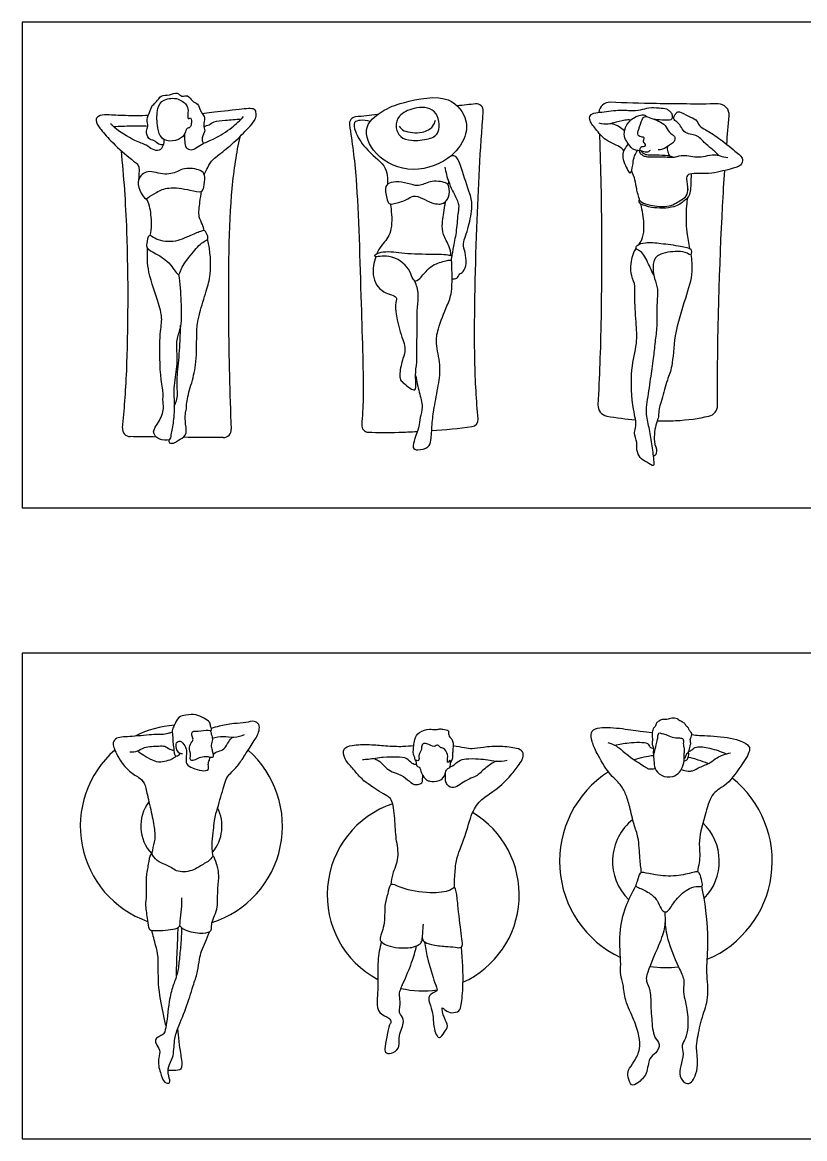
# Model space of a CAD drawing. Header units: millimetres. Extents: x 144.8 to 160.3, y 0.8 to 12.7.
# Drawn here: x 144.8 to 148.73, y 0.8 to 6.41 of the extents above; entities that cross this region are included whole.
import ezdxf

# ---------------------------------------------------------------- set-up
doc = ezdxf.new("R2010")
doc.units = ezdxf.units.MM
doc.layers.add('AG-PEOPLE', color=7, linetype='Continuous', true_color=0x66ccff)
doc.layers.add('X-VPRT', color=6, linetype='Continuous', true_color=0xff00ff)

msp = doc.modelspace()

# ---------------------------------------------------------------- linework, layer by layer
at = {"layer": 'AG-PEOPLE'}
for centre, radius, start, end in [((147.756, 5.9509), 0.0553, 87.5962, 176.0043), ((147.0853, 5.9636), 0.0343, 355.7978, 96.1972), ((148.3004, 5.9423), 0.0553, 354.8744, 90.5143), ((146.4816, 5.8981), 0.0343, 96.2001, 188.6064), ((147.7512, 4.4838), 0.0553, 177.0699, 259.2739), ((148.242, 4.4831), 0.0553, 282.2142, 0.3543), ((146.5434, 4.3827), 0.0343, 175.4118, 268.0892), ((147.0596, 4.4107), 0.0343, 277.5513, 4.5779), ((145.3465, 4.3657), 0.0397, 174.3109, 269.0349), ((145.8139, 4.361), 0.0397, 269.791, 2.6821), ((145.603, 2.3694), 0.508, 93.9428, 117.2407), ((145.603, 2.3694), 0.508, 131.1757, 250.4772), ((145.603, 2.3694), 0.508, 287.6781, 48.6783), ((148.0375, 2.1926), 0.5343, 96.6652, 107.3529), ((148.0375, 2.1926), 0.5343, 66.6779, 77.8737), ((148.0375, 2.1926), 0.5343, 122.7092, 244.7266), ((148.0375, 2.1926), 0.5343, 292.8529, 51.538), ((145.603, 2.3694), 0.2042, 143.102, 223.1851), ((146.8181, 2.024), 0.4826, 108.5002, 241.8613), ((145.603, 2.3694), 0.2042, 320.1854, 26.7849), ((146.8181, 2.024), 0.4826, 294.4666, 59.0544), ((148.0375, 2.1926), 0.2682, 128.4685, 225.9265), ((148.0375, 2.1926), 0.2682, 315.7879, 46.1155), ((148.0375, 2.1926), 0.5343, 261.3491, 276.8466), ((146.8181, 2.024), 0.4826, 256.62, 278.3146)]:
    msp.add_arc(centre, radius, start, end, dxfattribs=at)
for points, knots in [([(145.5123, 5.7924), (145.505, 5.7918), (145.4887, 5.7911), (145.4674, 5.8161), (145.4348, 5.8186), (145.4239, 5.8615), (145.4392, 5.8853), (145.426, 5.9201), (145.4455, 5.9589), (145.4566, 5.9927), (145.4807, 6.0068), (145.4982, 6.0446), (145.5435, 6.0386), (145.583, 6.0596), (145.604, 6.0299), (145.638, 6.0464), (145.6559, 6.0088), (145.6873, 6.0011), (145.6988, 5.9635), (145.7077, 5.9485), (145.7248, 5.9286), (145.7093, 5.8901), (145.7274, 5.8623), (145.7011, 5.8283), (145.7092, 5.8077), (145.7131, 5.7987)], [0, 0, 0, 0, 0.268341, 0.58387, 0.893119, 1.241197, 1.537267, 1.866878, 2.24164, 2.577353, 2.872797, 3.21532, 3.586903, 3.946806, 4.247805, 4.552606, 4.886638, 5.203817, 5.545379, 5.790074, 6.063034, 6.413497, 6.722705, 7.070254, 7.382231, 7.382231, 7.382231, 7.382231]), ([(145.6317, 5.8743), (145.6358, 5.8777), (145.6497, 5.8747), (145.6543, 5.9058), (145.6523, 5.9342), (145.6321, 5.9155), (145.6375, 5.9599), (145.6353, 5.9899), (145.5889, 6.0315), (145.5117, 6.024), (145.4777, 5.9766), (145.4808, 5.8905), (145.4915, 5.8381), (145.5262, 5.8061), (145.5929, 5.814), (145.6234, 5.8454), (145.6269, 5.8702), (145.6317, 5.8743)], [0, 0, 0, 0, 0.256141, 0.552987, 0.828337, 1.044033, 1.330091, 1.647065, 2.075475, 2.555079, 2.969276, 3.495216, 3.914359, 4.277348, 4.690979, 5.083521, 5.385851, 5.385851, 5.385851, 5.385851]), ([(146.7029, 5.9991), (146.6795, 5.9924), (146.6524, 5.984), (146.5076, 5.9042), (146.5555, 5.7464), (146.7375, 5.6388), (146.9497, 5.7052), (147.038, 5.8292), (147.0392, 5.9347), (146.9359, 6.0631), (146.7512, 6.0128), (146.7029, 5.9991)], [0, 0, 0, 0, 0.417076, 1.080899, 1.739083, 2.541255, 3.365788, 4.0457, 4.604852, 5.27944, 6.141426, 6.141426, 6.141426, 6.141426]), ([(148.2999, 5.9975), (148.1947, 5.9966), (147.9967, 5.9978), (147.8339, 6.0029), (147.7583, 6.0061)], [13.693226, 13.693226, 13.693226, 13.693226, 14.616503, 15.39087, 15.39087, 15.39087, 15.39087]), ([(145.7177, 5.6437), (145.7223, 5.6523), (145.7326, 5.6693), (145.752, 5.7145), (145.8048, 5.7509), (145.8765, 5.8117), (145.9471, 5.8832), (145.9769, 5.9201), (145.9803, 5.9493), (145.9726, 5.9797), (145.8898, 5.9685), (145.7558, 5.9553), (145.7242, 5.9506), (145.7085, 5.9484)], [0, 0, 0, 0, 0.310069, 0.699793, 1.15298, 1.718248, 2.297278, 2.682584, 2.982003, 3.249373, 3.746747, 4.422947, 4.817891, 4.817891, 4.817891, 4.817891]), ([(146.7591, 5.815), (146.7375, 5.8168), (146.6975, 5.8282), (146.6754, 5.8836), (146.6933, 5.9427), (146.7706, 5.9826), (146.8897, 5.9832), (146.9098, 5.8484), (146.8452, 5.8188), (146.7867, 5.8126), (146.7591, 5.815)], [0, 0, 0, 0, 0.414544, 0.870659, 1.295959, 1.819503, 2.394709, 2.975295, 3.420238, 3.948114, 3.948114, 3.948114, 3.948114]), ([(147.0938, 4.4135), (147.0861, 4.5103), (147.0703, 4.7328), (147.0839, 5.3772), (147.1053, 5.7671), (147.1195, 5.9611)], [12.546603, 12.546603, 12.546603, 12.546603, 13.487298, 14.960421, 16.302528, 16.302528, 16.302528, 16.302528]), ([(147.8259, 5.7623), (147.8227, 5.7684), (147.8097, 5.7838), (147.7298, 5.8117), (147.6888, 5.8691), (147.6478, 5.9156), (147.66, 5.95), (147.6979, 5.9536), (147.7875, 5.9687), (147.8552, 5.9641), (147.9106, 5.9652), (147.9514, 5.9815), (148.0019, 5.977), (148.04, 5.9761), (148.0539, 5.9628), (148.0668, 5.9535), (148.0717, 5.9288), (148.0628, 5.9149), (148.0281, 5.9152), (147.9955, 5.9169), (147.9785, 5.9206)], [3.369975, 3.369975, 3.369975, 3.369975, 3.59228, 4.11681, 4.613786, 5.047057, 5.341067, 5.675868, 6.224385, 6.70748, 7.124443, 7.500031, 7.909464, 8.256794, 8.495891, 8.721094, 8.996133, 9.204317, 9.526806, 9.940543, 9.940543, 9.940543, 9.940543]), ([(148.3033, 5.7386), (148.2955, 5.7465), (148.2804, 5.7621), (148.2362, 5.7966), (148.2139, 5.8221), (148.1887, 5.8425), (148.1601, 5.8432), (148.1258, 5.8557), (148.1133, 5.8877), (148.0929, 5.9067), (148.073, 5.9214), (148.0802, 5.9395), (148.0894, 5.9537), (148.107, 5.9639), (148.1501, 5.9325), (148.191, 5.9234), (148.2041, 5.8852), (148.24, 5.8657), (148.3051, 5.8275), (148.3804, 5.762), (148.4311, 5.7254), (148.4146, 5.6822), (148.355, 5.6706), (148.2592, 5.64), (148.1454, 5.6546), (148.1391, 5.6178), (148.1469, 5.5851), (148.1476, 5.5652)], [0, 0, 0, 0, 0.330678, 0.755788, 1.096219, 1.408992, 1.713572, 2.047104, 2.374196, 2.680827, 2.946669, 3.178053, 3.414712, 3.643419, 4.049018, 4.41777, 4.754592, 5.10933, 5.609073, 6.196311, 6.621598, 6.947352, 7.374035, 7.974042, 8.551806, 8.835539, 9.260117, 9.260117, 9.260117, 9.260117]), ([(145.4362, 5.9389), (145.3984, 5.938), (145.3253, 5.9372), (145.2342, 5.9435), (145.1848, 5.9409), (145.1682, 5.913), (145.1956, 5.8717), (145.2478, 5.8108), (145.3345, 5.7302), (145.3813, 5.6987), (145.3922, 5.6774), (145.389, 5.6374), (145.3886, 5.6224), (145.388, 5.6146)], [0, 0, 0, 0, 0.609481, 1.161161, 1.544392, 1.822779, 2.198461, 2.725575, 3.35791, 3.776825, 4.042488, 4.397435, 4.675124, 4.675124, 4.675124, 4.675124]), ([(145.5149, 5.8195), (145.5162, 5.8089), (145.5134, 5.7875), (145.4936, 5.7591), (145.4556, 5.7673), (145.4255, 5.794), (145.3689, 5.8094), (145.2652, 5.8754), (145.2546, 5.8912), (145.2485, 5.8984)], [0, 0, 0, 0, 0.323798, 0.635962, 0.966216, 1.319255, 1.770944, 2.396708, 2.701208, 2.701208, 2.701208, 2.701208]), ([(145.6185, 5.8449), (145.6176, 5.8326), (145.6201, 5.8089), (145.6228, 5.7756), (145.6527, 5.7626), (145.6797, 5.779), (145.714, 5.8012), (145.7727, 5.822), (145.8588, 5.8769), (145.897, 5.9138), (145.9152, 5.9337)], [0, 0, 0, 0, 0.348249, 0.666426, 0.958678, 1.269193, 1.631366, 2.084193, 2.661177, 3.17657, 3.17657, 3.17657, 3.17657]), ([(145.7159, 5.885), (145.7247, 5.8871), (145.7432, 5.8918), (145.7677, 5.9112), (145.8269, 5.9151), (145.8773, 5.9206), (145.9039, 5.9216)], [0, 0, 0, 0, 0.299041, 0.60919, 1.04265, 1.553798, 1.553798, 1.553798, 1.553798]), ([(146.4477, 5.8929), (146.461, 5.8046), (146.4907, 5.5963), (146.5045, 5.0033), (146.5215, 4.554), (146.5126, 4.4283), (146.5091, 4.3855)], [18.625946, 18.625946, 18.625946, 18.625946, 19.521098, 20.952491, 22.196225, 22.789276, 22.789276, 22.789276, 22.789276]), ([(146.5519, 5.9096), (146.5362, 5.9156), (146.5038, 5.9168), (146.4645, 5.9084), (146.477, 5.8529), (146.5222, 5.7717), (146.6267, 5.6927), (146.6386, 5.6421), (146.6384, 5.6105), (146.6392, 5.5944)], [0, 0, 0, 0, 0.405733, 0.723759, 1.102361, 1.670511, 2.318056, 2.729226, 3.054763, 3.054763, 3.054763, 3.054763]), ([(146.6969, 5.8857), (146.7041, 5.877), (146.7187, 5.856), (146.8146, 5.8466), (146.8687, 5.8799), (146.8769, 5.9046), (146.8793, 5.9159)], [0, 0, 0, 0, 0.333599, 0.878045, 1.323275, 1.65981, 1.65981, 1.65981, 1.65981]), ([(147.8611, 5.9166), (147.851, 5.917), (147.8317, 5.9178), (147.7742, 5.9025), (147.7496, 5.894), (147.7171, 5.8961), (147.7024, 5.9005)], [0, 0, 0, 0, 0.31505, 0.747269, 1.050694, 1.438915, 1.438915, 1.438915, 1.438915]), ([(147.7666, 5.8997), (147.7789, 5.8958), (147.8029, 5.8851), (147.8215, 5.8716), (147.8302, 5.8642)], [0, 0, 0, 0, 0.3576567, 0.6931074, 0.6931074, 0.6931074, 0.6931074]), ([(147.9137, 5.7618), (147.9066, 5.7615), (147.8919, 5.7634), (147.8678, 5.7691), (147.8429, 5.8054), (147.8253, 5.8338), (147.8308, 5.883), (147.8685, 5.9312), (147.9272, 5.9476), (147.9367, 5.937), (147.9409, 5.9335)], [0, 0, 0, 0, 0.265601, 0.542874, 0.915378, 1.24562, 1.62989, 2.080166, 2.501627, 2.734497, 2.734497, 2.734497, 2.734497]), ([(147.958, 5.7641), (147.9547, 5.7603), (147.9462, 5.7514), (147.9215, 5.7591), (147.9047, 5.7644), (147.9095, 5.7834), (147.9244, 5.7832), (147.9372, 5.7875), (147.9324, 5.7994), (147.9208, 5.8047), (147.9322, 5.8308), (147.9173, 5.8299), (147.8914, 5.839), (147.9012, 5.8719), (147.9168, 5.9165), (147.9281, 5.9394), (147.9648, 5.926), (148.0006, 5.9122), (148.0365, 5.892), (148.0519, 5.8556), (148.0702, 5.8433), (148.0858, 5.8317), (148.08, 5.8064), (148.0605, 5.7934), (148.0218, 5.7664), (148.006, 5.7675), (147.9985, 5.7677)], [0, 0, 0, 0, 0.224268, 0.509638, 0.733148, 0.944131, 1.159951, 1.348279, 1.524029, 1.71303, 1.975882, 2.157118, 2.428542, 2.738378, 3.144811, 3.400756, 3.729925, 4.09718, 4.459771, 4.811105, 5.077478, 5.313621, 5.576903, 5.859867, 6.246601, 6.518841, 6.518841, 6.518841, 6.518841]), ([(145.4346, 5.8849), (145.4065, 5.8857), (145.3505, 5.8862), (145.292, 5.8841), (145.2628, 5.8823)], [0, 0, 0, 0, 0.525209, 1.061879, 1.061879, 1.061879, 1.061879]), ([(147.7045, 5.8477), (147.7152, 5.5258), (147.7162, 4.9254), (147.7033, 4.6281), (147.696, 4.4866)], [15.868945, 15.868945, 15.868945, 15.868945, 17.479211, 18.619286, 18.619286, 18.619286, 18.619286]), ([(145.896, 5.8323), (145.8794, 5.7514), (145.8398, 5.5168), (145.8374, 4.9166), (145.845, 4.5454), (145.8535, 4.3629)], [18.100901, 18.100901, 18.100901, 18.100901, 18.871736, 20.340628, 21.638463, 21.638463, 21.638463, 21.638463]), ([(147.849, 5.7968), (147.8347, 5.7805), (147.8061, 5.7404), (147.8441, 5.6672), (147.8609, 5.6401), (147.8729, 5.6937), (147.8745, 5.7263), (147.8872, 5.7521), (147.8946, 5.7633)], [0, 0, 0, 0, 0.461996, 0.971952, 1.209657, 1.575084, 1.928267, 2.2913, 2.2913, 2.2913, 2.2913]), ([(148.0449, 5.7828), (148.044, 5.7743), (148.0452, 5.7598), (148.0522, 5.7414), (148.057, 5.736)], [0, 0, 0, 0, 0.2892116, 0.5317292, 0.5317292, 0.5317292, 0.5317292]), ([(145.307, 4.3696), (145.3162, 4.4615), (145.3355, 4.6823), (145.3388, 5.3068), (145.3144, 5.6328), (145.3014, 5.7619)], [11.955333, 11.955333, 11.955333, 11.955333, 12.861531, 14.375455, 15.351829, 15.351829, 15.351829, 15.351829]), ([(146.9634, 5.1189), (146.9713, 5.1175), (146.9909, 5.1183), (146.9956, 5.1428), (147.0239, 5.1522), (147.0378, 5.1984), (147.0297, 5.25), (147.0157, 5.2953), (147.0319, 5.3346), (147.0477, 5.3854), (147.0683, 5.4844), (147.0544, 5.5446), (147.0104, 5.6691), (146.9906, 5.7365), (146.9671, 5.737), (146.9587, 5.7374)], [0, 0, 0, 0, 0.280752, 0.539709, 0.831718, 1.21184, 1.631972, 2.019002, 2.376484, 2.80164, 3.365176, 3.827796, 4.491906, 4.95028, 5.238713, 5.238713, 5.238713, 5.238713]), ([(147.9035, 5.7621), (147.9043, 5.7578), (147.9057, 5.7504), (147.9145, 5.7433), (147.9194, 5.7405)], [0, 0, 0, 0, 0.2085513, 0.3762648, 0.3762648, 0.3762648, 0.3762648]), ([(147.9277, 5.7472), (147.9234, 5.7493), (147.9168, 5.7541), (147.9172, 5.7583), (147.917, 5.7606)], [1.559072, 1.559072, 1.559072, 1.559072, 1.7112519, 1.8597321, 1.8597321, 1.8597321, 1.8597321]), ([(147.9194, 5.7405), (147.9235, 5.7379), (147.9323, 5.7332), (147.9507, 5.7306), (147.9598, 5.7316)], [0.3762648, 0.3762648, 0.3762648, 0.3762648, 0.5957375, 0.8945391, 0.8945391, 0.8945391, 0.8945391]), ([(147.9553, 5.7402), (147.9508, 5.74), (147.9417, 5.7407), (147.9321, 5.7446), (147.9277, 5.7472)], [1.1245248, 1.1245248, 1.1245248, 1.1245248, 1.3353541, 1.559072, 1.559072, 1.559072, 1.559072]), ([(148.0723, 5.7295), (148.0601, 5.7359), (148.0438, 5.7375), (147.995, 5.7406), (147.9658, 5.7394), (147.9553, 5.7402)], [0, 0, 0, 0, 0.296862, 0.80362, 1.124525, 1.124525, 1.124525, 1.124525]), ([(147.9598, 5.7316), (147.9679, 5.7314), (147.9943, 5.7321), (148.0351, 5.7307), (148.0545, 5.7309), (148.064, 5.7309)], [0.8945391, 0.8945391, 0.8945391, 0.8945391, 1.0861116, 1.4941215, 1.7998112, 1.7998112, 1.7998112, 1.7998112]), ([(148.064, 5.7309), (148.0704, 5.7284), (148.0899, 5.7314), (148.1248, 5.7447), (148.2035, 5.7251), (148.244, 5.7397), (148.2906, 5.7438), (148.3095, 5.7357), (148.3357, 5.7305), (148.3486, 5.7278)], [1.799811, 1.799811, 1.799811, 1.799811, 2.049059, 2.408391, 2.912495, 3.298731, 3.674718, 3.936992, 4.296024, 4.296024, 4.296024, 4.296024]), ([(145.4243, 5.5212), (145.4163, 5.524), (145.3883, 5.5657), (145.3798, 5.6203), (145.4341, 5.6731), (145.5198, 5.6326), (145.5909, 5.6609), (145.627, 5.6793), (145.711, 5.6662), (145.7238, 5.6304), (145.7168, 5.5811), (145.7062, 5.549), (145.6421, 5.5674), (145.539, 5.5836), (145.4813, 5.5557), (145.4359, 5.5279), (145.4281, 5.5198), (145.4243, 5.5212)], [0, 0, 0, 0, 0.41368, 0.839172, 1.278158, 1.812777, 2.295824, 2.669842, 3.168538, 3.497423, 3.902049, 4.190464, 4.62441, 5.215254, 5.678872, 6.088837, 6.28463, 6.28463, 6.28463, 6.28463]), ([(146.9267, 5.6806), (146.9311, 5.6551), (146.9444, 5.6048), (146.9717, 5.5475), (147.0013, 5.492), (146.9915, 5.4519), (146.9867, 5.361), (146.9701, 5.2839), (146.9635, 5.2422), (146.96, 5.2219)], [0, 0, 0, 0, 0.504013, 0.968667, 1.405118, 1.765705, 2.30922, 2.826297, 3.275726, 3.275726, 3.275726, 3.275726]), ([(146.8977, 5.4947), (146.8875, 5.4948), (146.8581, 5.4977), (146.8156, 5.5243), (146.7666, 5.541), (146.7319, 5.5121), (146.6749, 5.4972), (146.6438, 5.4913), (146.6335, 5.5252), (146.622, 5.5867), (146.6574, 5.6063), (146.7097, 5.6078), (146.7676, 5.5891), (146.8052, 5.5841), (146.8595, 5.6167), (146.9395, 5.6029), (146.9486, 5.5818), (146.9538, 5.5273), (146.9196, 5.496), (146.9054, 5.4946), (146.8977, 5.4947)], [0, 0, 0, 0, 0.350108, 0.76368, 1.154442, 1.527688, 1.971803, 2.26078, 2.577202, 3.015819, 3.341452, 3.75629, 4.20246, 4.543283, 4.995948, 5.487588, 5.74404, 6.153757, 6.523437, 6.78599, 6.78599, 6.78599, 6.78599]), ([(147.9066, 5.5114), (147.9005, 5.5334), (147.8878, 5.5752), (147.8857, 5.6123), (147.872, 5.6451), (147.8649, 5.6622)], [1.526394, 1.526394, 1.526394, 1.526394, 1.908195, 2.295015, 2.646779, 2.646779, 2.646779, 2.646779]), ([(148.1641, 5.6465), (148.1642, 5.6347), (148.1631, 5.6122), (148.1622, 5.5393), (148.1286, 5.5098), (148.0809, 5.4713), (147.9625, 5.4733), (147.9284, 5.4872), (147.9111, 5.4948)], [0, 0, 0, 0, 0.341453, 0.814709, 1.184823, 1.625177, 2.233855, 2.664613, 2.664613, 2.664613, 2.664613]), ([(148.2972, 4.4834), (148.2951, 4.8209), (148.3106, 5.2989), (148.3295, 5.6069), (148.3334, 5.6632)], [10.437559, 10.437559, 10.437559, 10.437559, 12.208945, 12.633566, 12.633566, 12.633566, 12.633566]), ([(145.7174, 5.3614), (145.715, 5.3718), (145.7107, 5.394), (145.6854, 5.4302), (145.6968, 5.5065), (145.701, 5.541), (145.7046, 5.5589)], [0, 0, 0, 0, 0.324868, 0.695723, 1.187712, 1.61123, 1.61123, 1.61123, 1.61123]), ([(147.9111, 5.4948), (147.9036, 5.5034), (147.8987, 5.5195), (147.9199, 5.4992), (147.9601, 5.4873), (148.0554, 5.4741), (148.1136, 5.5164), (148.1435, 5.5324), (148.1484, 5.5602), (148.1472, 5.5725)], [2.664613, 2.664613, 2.664613, 2.664613, 2.886962, 3.133405, 3.542336, 4.131174, 4.636681, 4.978527, 5.347089, 5.347089, 5.347089, 5.347089]), ([(145.4463, 5.3362), (145.4502, 5.355), (145.4565, 5.3911), (145.4463, 5.4859), (145.4342, 5.5093), (145.4284, 5.5212)], [0, 0, 0, 0, 0.435216, 0.982578, 1.343675, 1.343675, 1.343675, 1.343675]), ([(146.9586, 5.2366), (146.9568, 5.2526), (146.9497, 5.2871), (146.9151, 5.3401), (146.9114, 5.4007), (146.9232, 5.4608), (146.9298, 5.5008), (146.9309, 5.5078)], [8.840374, 8.840374, 8.840374, 8.840374, 9.150271, 9.62089, 10.05758, 10.598031, 10.711756, 10.711756, 10.711756, 10.711756]), ([(148.1453, 5.5261), (148.1439, 5.5138), (148.1375, 5.4647), (148.1386, 5.3562), (148.1515, 5.2979), (148.1568, 5.2718)], [9.530433, 9.530433, 9.530433, 9.530433, 9.770353, 10.431174, 10.918097, 10.918097, 10.918097, 10.918097]), ([(146.6528, 5.4949), (146.6554, 5.4776), (146.6635, 5.418), (146.6555, 5.3297), (146.6093, 5.2933), (146.5899, 5.2551), (146.5859, 5.2458)], [3.596976, 3.596976, 3.596976, 3.596976, 3.846237, 4.44138, 4.951195, 5.100035, 5.100035, 5.100035, 5.100035]), ([(147.9029, 5.293), (147.9101, 5.3032), (147.9237, 5.3263), (147.9306, 5.3887), (147.9217, 5.4528), (147.9122, 5.4905), (147.9111, 5.4948)], [0, 0, 0, 0, 0.350583, 0.794396, 1.358319, 1.43122, 1.43122, 1.43122, 1.43122]), ([(145.5888, 5.1406), (145.5804, 5.1405), (145.5482, 5.2019), (145.4801, 5.243), (145.4262, 5.2712), (145.4284, 5.2945), (145.4375, 5.3501), (145.4713, 5.3135), (145.5647, 5.2967), (145.645, 5.336), (145.7018, 5.3577), (145.723, 5.3652), (145.7336, 5.3361), (145.7402, 5.316), (145.7113, 5.3071), (145.6621, 5.2564), (145.6054, 5.1801), (145.5991, 5.1566), (145.593, 5.1406), (145.5888, 5.1406)], [0, 0, 0, 0, 0.458811, 1.005433, 1.421719, 1.691784, 2.058966, 2.377281, 2.929188, 3.481116, 3.923717, 4.155425, 4.454384, 4.69474, 4.967637, 5.461491, 6.019658, 6.311325, 6.539877, 6.539877, 6.539877, 6.539877]), ([(145.5888, 5.1406), (145.5955, 5.0954), (145.6018, 5.0085), (145.6051, 4.8804), (145.5771, 4.8223), (145.5784, 4.7545), (145.5845, 4.6898), (145.5618, 4.582), (145.5681, 4.4943), (145.5656, 4.4056), (145.55, 4.3389), (145.5481, 4.3027), (145.4864, 4.3099), (145.4515, 4.3505), (145.4918, 4.3986), (145.5187, 4.4659), (145.5077, 4.5107), (145.5149, 4.5428), (145.4963, 4.6165), (145.4899, 4.8278), (145.5095, 4.9134), (145.4911, 4.9972), (145.431, 5.1538), (145.4314, 5.2326), (145.4327, 5.2726)], [0, 0, 0, 0, 0.670098, 1.308393, 1.761329, 2.217044, 2.68316, 3.278038, 3.822785, 4.364251, 4.839809, 5.134942, 5.544569, 5.920732, 6.346372, 6.836538, 7.21285, 7.520062, 8.014206, 8.851423, 9.388765, 9.905616, 10.641943, 11.269717, 11.269717, 11.269717, 11.269717]), ([(145.5395, 4.3098), (145.5395, 4.3046), (145.5394, 4.2893), (145.5736, 4.2942), (145.5857, 4.3098), (145.6352, 4.3283), (145.6228, 4.3896), (145.6207, 4.4386), (145.6308, 4.4663), (145.6271, 4.4993), (145.6526, 4.5897), (145.6798, 4.6847), (145.6792, 4.816), (145.6818, 4.8936), (145.6949, 4.9492), (145.7288, 5.0616), (145.7539, 5.1411), (145.7498, 5.2612), (145.7351, 5.3175)], [0, 0, 0, 0, 0.226076, 0.520382, 0.786067, 1.161932, 1.590085, 1.99687, 2.294102, 2.613367, 3.157139, 3.74515, 4.400294, 4.897486, 5.330432, 5.937749, 6.477287, 7.233823, 7.233823, 7.233823, 7.233823]), ([(147.9765, 5.1386), (147.9695, 5.1508), (147.9586, 5.1737), (147.9264, 5.2476), (147.9011, 5.2619), (147.885, 5.2703), (147.8917, 5.292), (147.9385, 5.3045), (148.0138, 5.2973), (148.1045, 5.2851), (148.1658, 5.2726), (148.1656, 5.2576), (148.1657, 5.2336), (148.1408, 5.2519), (148.0966, 5.2592), (147.9949, 5.2489), (147.9673, 5.1926), (147.9783, 5.119), (148.0009, 5.0677), (147.9891, 4.9857), (147.9943, 4.881), (147.9827, 4.8043), (147.9745, 4.719), (147.9656, 4.6664), (147.9516, 4.5547), (147.9316, 4.4491), (147.9524, 4.3723), (147.9664, 4.2912), (147.9754, 4.2163), (147.9802, 4.1697), (147.9394, 4.2006), (147.9058, 4.2159), (147.8879, 4.2601), (147.8966, 4.2953), (147.8726, 4.3469), (147.8944, 4.3816), (147.8688, 4.469), (147.8564, 4.6627), (147.8965, 4.7911), (147.8875, 4.9012), (147.8786, 5.027), (147.8852, 5.0961), (147.854, 5.146), (147.8676, 5.2379), (147.8813, 5.2605), (147.8883, 5.2718)], [0, 0, 0, 0, 0.366731, 0.87249, 1.179203, 1.396822, 1.624143, 2.002095, 2.507966, 3.077631, 3.498416, 3.698324, 3.929181, 4.184105, 4.582824, 5.143368, 5.565847, 6.049305, 6.474511, 6.988547, 7.576461, 8.090329, 8.608014, 9.030556, 9.634801, 10.233012, 10.736121, 11.258461, 11.774082, 12.079226, 12.420258, 12.785959, 13.157068, 13.5036, 13.914069, 14.250868, 14.779072, 15.58336, 16.247917, 16.84795, 17.491595, 17.956508, 18.385263, 18.920732, 19.28276, 19.28276, 19.28276, 19.28276]), ([(146.5799, 5.2301), (146.5697, 5.201), (146.5565, 5.1245), (146.6067, 5.0464), (146.6955, 5.0312), (146.6696, 4.9971), (146.6989, 4.8498), (146.7345, 4.7682), (146.7148, 4.7195), (146.698, 4.6477), (146.7007, 4.6102), (146.7224, 4.5942), (146.7491, 4.5693), (146.7814, 4.5531), (146.7812, 4.5997), (146.7781, 4.6495), (146.7893, 4.7162), (146.7838, 4.7675), (146.7894, 4.8297), (146.7854, 4.9755), (146.7979, 5.0391), (146.7851, 5.0864), (146.7766, 5.1073)], [5.18106, 5.18106, 5.18106, 5.18106, 5.619255, 6.192598, 6.668665, 6.955154, 7.654695, 8.199356, 8.599666, 9.092968, 9.428682, 9.711682, 10.071376, 10.354375, 10.685469, 11.110562, 11.578059, 11.980125, 12.438453, 13.127425, 13.598367, 14.069111, 14.069111, 14.069111, 14.069111]), ([(146.7766, 5.1073), (146.7716, 5.1129), (146.7593, 5.125), (146.7507, 5.1748), (146.6569, 5.2494), (146.5696, 5.2227), (146.5786, 5.2427), (146.5983, 5.2524), (146.6493, 5.2591), (146.7572, 5.2414), (146.8908, 5.2445), (146.9407, 5.2399), (146.9557, 5.2372), (146.9624, 5.2358)], [0, 0, 0, 0, 0.271651, 0.663179, 1.281814, 1.760624, 1.932496, 2.193487, 2.58998, 3.201016, 3.872209, 4.266282, 4.524735, 4.524735, 4.524735, 4.524735]), ([(146.7799, 4.6333), (146.7861, 4.6052), (146.7953, 4.5496), (146.8201, 4.4776), (146.7996, 4.4197), (146.8012, 4.374), (146.7534, 4.2678), (146.7916, 4.256), (146.8482, 4.2698), (146.8592, 4.3095), (146.8615, 4.3893), (146.8724, 4.4728), (146.895, 4.5848), (146.909, 4.6846), (146.879, 4.7957), (146.8906, 4.8658), (146.9384, 4.9867), (146.9664, 5.0487), (146.9634, 5.1676), (146.9604, 5.2159), (146.96, 5.2219)], [0, 0, 0, 0, 0.532566, 1.026605, 1.452014, 1.863154, 2.441323, 2.729738, 3.148251, 3.494899, 4.000094, 4.536066, 5.144269, 5.726892, 6.323986, 6.815084, 7.451219, 7.943859, 8.643825, 8.750267, 8.750267, 8.750267, 8.750267]), ([(148.1626, 5.2406), (148.167, 5.2141), (148.1742, 5.1444), (148.1351, 5.0174), (148.0761, 4.8387), (148.0737, 4.6811), (148.0436, 4.6129), (148.0178, 4.5148), (147.9995, 4.4572), (148.0023, 4.424), (147.9869, 4.3944), (147.971, 4.3006), (147.9974, 4.2556), (147.9848, 4.231), (147.9742, 4.2258)], [11.106869, 11.106869, 11.106869, 11.106869, 11.575371, 12.260054, 13.066116, 13.779658, 14.278809, 14.858315, 15.308346, 15.621291, 15.953289, 16.509246, 16.92298, 17.227282, 17.227282, 17.227282, 17.227282]), ([(146.7766, 5.1073), (146.7921, 5.1113), (146.8086, 5.1286), (146.8484, 5.1748), (146.8806, 5.1963), (146.9439, 5.2137), (146.955, 5.2131), (146.9606, 5.2132)], [0, 0, 0, 0, 0.332689, 0.823503, 1.235555, 1.73102, 1.988064, 1.988064, 1.988064, 1.988064]), ([(145.5668, 4.4783), (145.5691, 4.4834), (145.5733, 4.4947), (145.5869, 4.5251), (145.5773, 4.6013), (145.5915, 4.7069), (145.5975, 4.8319), (145.5986, 4.8684), (145.5991, 4.8864)], [0, 0, 0, 0, 0.23591, 0.551864, 1.042295, 1.652732, 2.288434, 2.708654, 2.708654, 2.708654, 2.708654]), ([(147.9934, 4.4049), (148.0259, 4.4044), (148.1277, 4.4061), (148.201, 4.4177), (148.2537, 4.4291)], [9.231694, 9.231694, 9.231694, 9.231694, 9.5198564, 10.1789968, 10.1789968, 10.1789968, 10.1789968]), ([(146.5422, 4.3484), (146.5903, 4.3468), (146.6563, 4.3459), (146.755, 4.35), (146.7885, 4.3518)], [10.6608954, 10.6608954, 10.6608954, 10.6608954, 11.2946755, 11.5906216, 11.5906216, 11.5906216, 11.5906216]), ([(145.7499, 2.8452), (145.752, 2.8482), (145.7566, 2.8558), (145.7476, 2.8711), (145.7497, 2.895), (145.7129, 2.9111), (145.6778, 2.9346), (145.6263, 2.9266), (145.5869, 2.9215), (145.5678, 2.8735), (145.554, 2.85), (145.5617, 2.8166), (145.5594, 2.7834), (145.567, 2.7539), (145.5653, 2.7305), (145.5783, 2.7166), (145.5933, 2.728), (145.5976, 2.7343)], [0, 0, 0, 0, 0.190859, 0.422202, 0.682502, 1.026114, 1.400605, 1.805633, 2.154787, 2.547632, 2.846625, 3.169784, 3.503547, 3.819773, 4.093033, 4.304241, 4.57855, 4.57855, 4.57855, 4.57855]), ([(145.7628, 2.2183), (145.7587, 2.2421), (145.7544, 2.2898), (145.7671, 2.3491), (145.7662, 2.3994), (145.789, 2.4725), (145.8189, 2.5795), (145.8305, 2.6188), (145.8862, 2.6687), (145.9154, 2.7167), (145.9645, 2.7898), (145.9815, 2.8189), (145.9954, 2.8488), (145.9962, 2.8818), (145.9674, 2.9013), (145.9257, 2.8871), (145.8665, 2.8865), (145.7931, 2.8725), (145.7665, 2.8644), (145.7533, 2.86)], [0, 0, 0, 0, 0.487102, 0.928612, 1.324892, 1.833767, 2.434852, 2.804783, 3.278748, 3.728931, 4.25931, 4.596195, 4.918646, 5.232001, 5.536099, 5.903248, 6.352653, 6.845495, 7.21458, 7.21458, 7.21458, 7.21458]), ([(147.9144, 2.1364), (147.9118, 2.1605), (147.9057, 2.2068), (147.902, 2.3148), (147.8756, 2.3749), (147.8566, 2.4663), (147.8376, 2.5303), (147.8092, 2.5829), (147.7488, 2.632), (147.691, 2.734), (147.6657, 2.7905), (147.6564, 2.8417), (147.696, 2.8699), (147.807, 2.8622), (147.9073, 2.8465), (147.9487, 2.8423), (147.9686, 2.8401)], [0, 0, 0, 0, 0.497709, 1.094161, 1.57641, 2.135222, 2.615938, 3.053442, 3.569971, 4.202061, 4.672721, 5.060213, 5.421148, 6.036706, 6.635484, 7.088511, 7.088511, 7.088511, 7.088511]), ([(147.975, 2.7326), (147.9734, 2.7339), (147.9768, 2.7633), (147.9666, 2.7791), (147.9699, 2.7938), (147.9696, 2.8166), (147.9666, 2.8394), (147.9745, 2.8628), (147.9849, 2.869), (147.9879, 2.8886), (148.0027, 2.8966), (148.0183, 2.9069), (148.0434, 2.9035), (148.0664, 2.9136), (148.0952, 2.9103), (148.1107, 2.8947), (148.1327, 2.8886), (148.1375, 2.871), (148.1527, 2.8648), (148.1546, 2.8495), (148.1652, 2.84), (148.1704, 2.8287), (148.1565, 2.804), (148.1647, 2.7866), (148.1577, 2.7726), (148.155, 2.7424), (148.1439, 2.7378), (148.1395, 2.7222), (148.1288, 2.7036), (148.1266, 2.7218), (148.1293, 2.7388), (148.1295, 2.7602), (148.123, 2.7831), (148.1282, 2.8118), (148.1033, 2.8122), (148.0688, 2.8135), (148.0378, 2.831), (148.0155, 2.8344), (147.9985, 2.841), (147.9973, 2.8153), (147.9939, 2.797), (147.9884, 2.7852), (147.9844, 2.7507), (147.9763, 2.7315), (147.975, 2.7326)], [0, 0, 0, 0, 0.308675, 0.572357, 0.787367, 1.064762, 1.351772, 1.631349, 1.827948, 2.072925, 2.306859, 2.554716, 2.840759, 3.134287, 3.437469, 3.710495, 3.977928, 4.213487, 4.436119, 4.654571, 4.870003, 5.063954, 5.363058, 5.604802, 5.835922, 6.147634, 6.333138, 6.575599, 6.797561, 6.988528, 7.244031, 7.510563, 7.803911, 8.085932, 8.337831, 8.688199, 9.036231, 9.318253, 9.52505, 9.790819, 10.048069, 10.256472, 10.617689, 10.856888, 10.856888, 10.856888, 10.856888]), ([(145.5573, 2.8409), (145.5516, 2.8391), (145.5399, 2.8359), (145.5114, 2.8269), (145.4628, 2.8323), (145.358, 2.8174), (145.2781, 2.8183), (145.2539, 2.7883), (145.2754, 2.7296), (145.3291, 2.6475), (145.3881, 2.6164), (145.4204, 2.5877), (145.4316, 2.5231), (145.4552, 2.4296), (145.4701, 2.3461), (145.4713, 2.3059), (145.4576, 2.2503), (145.4541, 2.2334), (145.454, 2.2265)], [0, 0, 0, 0, 0.241648, 0.541872, 0.939112, 1.540294, 2.045338, 2.347694, 2.781377, 3.355344, 3.818323, 4.175796, 4.626868, 5.203742, 5.725855, 6.096575, 6.52051, 6.776582, 6.776582, 6.776582, 6.776582]), ([(145.6087, 2.7326), (145.6023, 2.7327), (145.5878, 2.7354), (145.5769, 2.7595), (145.5741, 2.7895), (145.5994, 2.8018), (145.6224, 2.7719), (145.6301, 2.7504), (145.6266, 2.7105), (145.6254, 2.6798), (145.6603, 2.6595), (145.703, 2.6459), (145.7441, 2.6492), (145.7354, 2.6793), (145.7434, 2.6997), (145.7489, 2.7177), (145.7233, 2.7184), (145.6919, 2.7154), (145.669, 2.697), (145.6419, 2.7006), (145.6546, 2.7274), (145.6366, 2.7656), (145.6559, 2.7922), (145.6648, 2.806), (145.6548, 2.8256), (145.6547, 2.8502), (145.7017, 2.8437), (145.7502, 2.8593), (145.7523, 2.8294), (145.7631, 2.8051), (145.749, 2.7765), (145.7581, 2.7527), (145.7605, 2.7346), (145.7667, 2.713), (145.7503, 2.7132), (145.7448, 2.7144)], [0, 0, 0, 0, 0.249812, 0.537158, 0.8378, 1.090446, 1.41768, 1.69924, 2.057824, 2.361692, 2.704627, 3.104551, 3.424819, 3.703599, 3.981384, 4.189792, 4.444055, 4.773246, 5.084354, 5.32858, 5.598089, 5.96203, 6.27499, 6.495119, 6.756897, 6.992353, 7.365909, 7.747147, 8.010204, 8.305718, 8.615268, 8.8957, 9.151231, 9.384982, 9.620949, 9.620949, 9.620949, 9.620949]), ([(145.7584, 2.8118), (145.7763, 2.8167), (145.8134, 2.8244), (145.8673, 2.8115), (145.9039, 2.8228), (145.9208, 2.83)], [0, 0, 0, 0, 0.427322, 0.848439, 1.274079, 1.274079, 1.274079, 1.274079]), ([(145.7619, 2.7308), (145.7706, 2.7359), (145.7879, 2.7471), (145.8194, 2.7521), (145.8397, 2.7955), (145.8529, 2.809), (145.8592, 2.8165)], [0, 0, 0, 0, 0.315134, 0.627259, 1.008613, 1.318736, 1.318736, 1.318736, 1.318736]), ([(146.7809, 2.6955), (146.7758, 2.7073), (146.7757, 2.7183), (146.7665, 2.7326), (146.7696, 2.7573), (146.7702, 2.7739), (146.7751, 2.8064), (146.7945, 2.8461), (146.8492, 2.8593), (146.8764, 2.8518), (146.8982, 2.8584), (146.9154, 2.8566), (146.9518, 2.8516), (146.9407, 2.8248), (146.9638, 2.8081), (146.9685, 2.7857), (146.9694, 2.7738), (146.9656, 2.742), (146.9661, 2.7222), (146.9637, 2.7006), (146.9552, 2.6866)], [0, 0, 0, 0, 0.230946, 0.481997, 0.778761, 1.031561, 1.375771, 1.774229, 2.216605, 2.541072, 2.8178, 3.085944, 3.416375, 3.689155, 4.000419, 4.28348, 4.499538, 4.836694, 5.12828, 5.443603, 5.443603, 5.443603, 5.443603]), ([(148.1676, 2.829), (148.1808, 2.8278), (148.2086, 2.824), (148.3299, 2.8218), (148.4396, 2.7932), (148.4683, 2.7534), (148.4203, 2.68), (148.3498, 2.5757), (148.2669, 2.5396), (148.2379, 2.4374), (148.1976, 2.2973), (148.2125, 2.231), (148.2023, 2.1694), (148.1955, 2.1404)], [0, 0, 0, 0, 0.368663, 1.016525, 1.640118, 1.986701, 2.508173, 3.17289, 3.703481, 4.29524, 4.996958, 5.479524, 6.032136, 6.032136, 6.032136, 6.032136]), ([(145.3447, 2.7431), (145.3573, 2.7424), (145.385, 2.7433), (145.4152, 2.7703), (145.489, 2.7704), (145.5189, 2.7744), (145.5442, 2.7543), (145.5587, 2.7516), (145.5658, 2.7502)], [0, 0, 0, 0, 0.352264, 0.712505, 1.19637, 1.511538, 1.820842, 2.088218, 2.088218, 2.088218, 2.088218]), ([(146.657, 2.0756), (146.6595, 2.0938), (146.6628, 2.1309), (146.702, 2.2132), (146.6791, 2.3064), (146.6775, 2.4027), (146.6652, 2.5045), (146.6351, 2.5219), (146.594, 2.5458), (146.5061, 2.6024), (146.4661, 2.661), (146.4219, 2.7018), (146.4119, 2.7628), (146.4637, 2.7781), (146.551, 2.7807), (146.6271, 2.7729), (146.7164, 2.768), (146.7525, 2.7739), (146.7706, 2.7737)], [0, 0, 0, 0, 0.424454, 0.956762, 1.508471, 2.090455, 2.650241, 2.959497, 3.351384, 3.936403, 4.424499, 4.866991, 5.266303, 5.643997, 6.182128, 6.695913, 7.230893, 7.652265, 7.652265, 7.652265, 7.652265]), ([(146.837, 2.6009), (146.8322, 2.6038), (146.8199, 2.6135), (146.8022, 2.6517), (146.802, 2.6676), (146.7856, 2.6669), (146.7831, 2.6874), (146.7784, 2.7042), (146.7928, 2.6952), (146.7991, 2.7046), (146.793, 2.7304), (146.813, 2.7524), (146.8066, 2.7824), (146.8386, 2.788), (146.8726, 2.7616), (146.8913, 2.784), (146.9036, 2.7606), (146.9227, 2.7645), (146.9462, 2.7289), (146.9381, 2.6998), (146.9427, 2.6838), (146.9539, 2.7092), (146.9563, 2.6815), (146.9519, 2.6606), (146.9408, 2.6607), (146.9305, 2.6452), (146.9261, 2.618), (146.9002, 2.5928), (146.852, 2.5933), (146.8412, 2.5982), (146.837, 2.6009)], [0, 0, 0, 0, 0.26042, 0.633568, 0.840234, 1.031438, 1.287414, 1.482846, 1.666596, 1.826606, 2.1102, 2.415573, 2.69719, 2.979764, 3.338598, 3.584937, 3.829735, 4.062354, 4.410938, 4.735194, 4.895977, 5.10905, 5.344833, 5.610879, 5.775092, 6.007832, 6.307251, 6.640613, 7.027585, 7.257455, 7.257455, 7.257455, 7.257455]), ([(146.9751, 2.0597), (146.9746, 2.0888), (146.9789, 2.1485), (146.9843, 2.2137), (147.0373, 2.3335), (147.0617, 2.4478), (147.1178, 2.5128), (147.1854, 2.5505), (147.2586, 2.6217), (147.2984, 2.6766), (147.3227, 2.7102), (147.3216, 2.7477), (147.2843, 2.7629), (147.2057, 2.7716), (147.1229, 2.7673), (147.0651, 2.7554), (147.0261, 2.7623), (146.9877, 2.7688), (146.9688, 2.7736)], [0, 0, 0, 0, 0.53506, 1.000025, 1.651084, 2.276372, 2.787788, 3.292352, 3.871666, 4.346017, 4.706805, 5.024377, 5.368905, 5.880479, 6.412695, 6.844153, 7.201208, 7.638509, 7.638509, 7.638509, 7.638509]), ([(147.7464, 2.7889), (147.7604, 2.7844), (147.7908, 2.7755), (147.8574, 2.7122), (147.9332, 2.6687), (147.9469, 2.6558), (147.973, 2.6556), (147.9839, 2.6596)], [0, 0, 0, 0, 0.387883, 0.957177, 1.49732, 1.746752, 2.092017, 2.092017, 2.092017, 2.092017]), ([(147.7796, 2.7763), (147.8035, 2.7822), (147.8458, 2.7884), (147.9493, 2.7949), (147.9544, 2.7656), (147.9681, 2.7618), (147.9739, 2.7604)], [0, 0, 0, 0, 0.502355, 1.062896, 1.330957, 1.578694, 1.578694, 1.578694, 1.578694]), ([(148.1523, 2.7441), (148.1578, 2.7469), (148.1699, 2.752), (148.1906, 2.7743), (148.2622, 2.7609), (148.3147, 2.7451), (148.341, 2.7323)], [0, 0, 0, 0, 0.252572, 0.551113, 1.030873, 1.578565, 1.578565, 1.578565, 1.578565]), ([(145.5759, 2.722), (145.5724, 2.718), (145.5664, 2.7083), (145.4975, 2.6832), (145.4581, 2.7004), (145.4127, 2.7225), (145.3922, 2.7385), (145.3823, 2.747)], [0, 0, 0, 0, 0.229739, 0.698939, 1.080213, 1.480838, 1.838992, 1.838992, 1.838992, 1.838992]), ([(146.7848, 2.6773), (146.7768, 2.6783), (146.7579, 2.683), (146.7386, 2.7152), (146.682, 2.7157), (146.6197, 2.7173), (146.544, 2.7036), (146.5233, 2.7034), (146.5131, 2.703)], [0.069241, 0.069241, 0.069241, 0.069241, 0.315493, 0.655182, 1.066228, 1.53593, 2.031255, 2.347758, 2.347758, 2.347758, 2.347758]), ([(146.5736, 2.709), (146.5855, 2.7024), (146.6093, 2.6895), (146.6424, 2.6469), (146.6832, 2.638), (146.7303, 2.6131), (146.7627, 2.5816), (146.7818, 2.5758), (146.8157, 2.5833), (146.8144, 2.6011), (146.8158, 2.6171), (146.816, 2.6243)], [0, 0, 0, 0, 0.365713, 0.774351, 1.140408, 1.561256, 1.939556, 2.19504, 2.503066, 2.746493, 2.939869, 2.939869, 2.939869, 2.939869]), ([(147.1846, 2.6955), (147.1752, 2.691), (147.1571, 2.6822), (147.11, 2.6442), (147.0916, 2.6224), (147.0572, 2.6099), (147.0195, 2.5922), (146.9897, 2.566), (146.952, 2.5584), (146.9275, 2.5908), (146.9307, 2.6121), (146.9299, 2.6274), (146.9303, 2.6394)], [0, 0, 0, 0, 0.321063, 0.76021, 1.069428, 1.406262, 1.778759, 2.140607, 2.471885, 2.808421, 3.071448, 3.341986, 3.341986, 3.341986, 3.341986]), ([(146.9518, 2.6657), (146.9564, 2.6676), (146.9703, 2.6736), (146.9969, 2.6994), (147.0334, 2.7098), (147.0961, 2.7079), (147.1421, 2.7033), (147.183, 2.693), (147.2209, 2.6961), (147.2393, 2.7)], [0.120608, 0.120608, 0.120608, 0.120608, 0.295997, 0.657811, 1.010244, 1.462006, 1.85372, 2.222142, 2.652338, 2.652338, 2.652338, 2.652338]), ([(147.975, 2.7326), (147.9754, 2.7215), (147.9779, 2.6993), (147.9796, 2.6576), (148.0112, 2.6184), (148.0738, 2.6115), (148.1063, 2.6404), (148.1236, 2.6658), (148.13, 2.695), (148.1298, 2.7094)], [0, 0, 0, 0, 0.337562, 0.708469, 1.107184, 1.550454, 1.921127, 2.243725, 2.628059, 2.628059, 2.628059, 2.628059]), ([(148.1148, 2.6538), (148.1275, 2.6493), (148.1488, 2.6446), (148.1731, 2.646), (148.2089, 2.6663), (148.2625, 2.687), (148.2925, 2.7158), (148.3386, 2.7328), (148.3619, 2.7377)], [0, 0, 0, 0, 0.328776, 0.611119, 0.983778, 1.423894, 1.803541, 2.297846, 2.297846, 2.297846, 2.297846]), ([(148.1291, 2.6964), (148.1338, 2.6973), (148.1441, 2.7006), (148.1534, 2.7217), (148.1526, 2.7354), (148.1509, 2.742)], [0, 0, 0, 0, 0.2225926, 0.4920361, 0.7571817, 0.7571817, 0.7571817, 0.7571817]), ([(145.5952, 1.8689), (145.6014, 1.8625), (145.6136, 1.8476), (145.6928, 1.8265), (145.7482, 1.8358), (145.7556, 1.8531), (145.754, 1.8846), (145.7713, 1.9217), (145.787, 1.965), (145.7836, 2.0404), (145.7921, 2.1063), (145.7895, 2.1525), (145.7809, 2.1749), (145.7637, 2.2317), (145.7525, 2.1989), (145.7152, 2.1817), (145.6671, 2.1451), (145.5847, 2.1319), (145.5342, 2.1763), (145.4894, 2.1844), (145.4665, 2.2131), (145.4548, 2.2275), (145.4427, 2.2289), (145.4376, 2.1719), (145.4219, 2.1162), (145.4292, 2.0232), (145.4197, 1.9711), (145.4337, 1.9), (145.436, 1.8495), (145.465, 1.8421), (145.5591, 1.848), (145.5989, 1.8621), (145.5959, 1.8953), (145.6061, 1.9539), (145.6061, 1.9899), (145.6058, 2.0085)], [0, 0, 0, 0, 0.29513, 0.812417, 1.22787, 1.447998, 1.761669, 2.125569, 2.512612, 3.009636, 3.486107, 3.858822, 4.167755, 4.542271, 4.782332, 5.150045, 5.599877, 6.104366, 6.558322, 6.936521, 7.345207, 7.345207, 7.533771, 7.931687, 8.392947, 8.935124, 9.358973, 9.848623, 10.231371, 10.51233, 11.075889, 11.423467, 11.723436, 12.166038, 12.594191, 12.594191, 12.594191, 12.594191]), ([(148.0314, 1.9382), (148.0247, 1.9396), (148.0101, 1.9553), (147.9959, 1.9995), (147.9559, 2.0361), (147.9018, 2.0592), (147.8824, 2.0687), (147.8942, 2.0912), (147.9038, 2.138), (147.9292, 2.137), (147.9886, 2.1205), (148.0869, 2.1153), (148.1693, 2.1345), (148.1977, 2.1436), (148.2097, 2.1286), (148.2186, 2.093), (148.224, 2.0652), (148.1966, 2.0679), (148.1522, 2.0595), (148.0854, 2.0044), (148.0558, 1.9461), (148.0375, 1.9369), (148.0314, 1.9382)], [0, 0, 0, 0, 0.289423, 0.685485, 1.120445, 1.570575, 1.803751, 2.078532, 2.468056, 2.720886, 3.172953, 3.769098, 4.309018, 4.599428, 4.826833, 5.193041, 5.466081, 5.724071, 6.116295, 6.662103, 7.135315, 7.403589, 7.403589, 7.403589, 7.403589]), ([(146.8175, 1.8763), (146.8163, 1.8623), (146.815, 1.835), (146.8119, 1.8088), (146.8182, 1.7873), (146.8619, 1.7708), (146.9297, 1.7647), (146.9761, 1.7626), (147.0139, 1.7546), (147.0162, 1.7859), (147.008, 1.8333), (146.9923, 1.9723), (146.9862, 2.0337), (146.978, 2.0678), (146.9495, 2.0395), (146.8506, 2.0284), (146.7155, 2.0517), (146.6689, 2.0801), (146.6475, 2.0737), (146.6405, 2.0257), (146.6199, 1.9702), (146.6302, 1.8742), (146.5937, 1.8023), (146.6053, 1.7903), (146.6181, 1.7789), (146.6398, 1.7667), (146.6947, 1.7566), (146.7673, 1.7563), (146.8025, 1.7771), (146.8093, 1.7856), (146.8138, 1.8009), (146.8134, 1.8083)], [-8.874769, -8.874769, -8.874769, -8.874769, -8.50322, -8.210939, -7.964217, -7.587919, -7.107598, -6.703264, -6.388754, -6.124004, -5.716576, -5.034817, -4.564877, -4.297826, -4.007755, -3.432599, -2.748194, -2.345592, -2.122625, -1.746133, -1.297904, -0.72827, -0.239388, 0, 0, 0.339656, 0.768287, 1.262918, 1.610164, 1.795993, 2.066957, 2.066957, 2.066957, 2.066957]), ([(148.0314, 1.9382), (148.0342, 1.9136), (148.0349, 1.8595), (148.0039, 1.774), (147.938, 1.6242), (147.938, 1.5898), (147.9625, 1.5421), (147.9611, 1.4527), (147.9664, 1.4028), (147.9729, 1.3059), (148.0142, 1.2769), (147.9894, 1.2261), (147.9479, 1.2055), (147.9476, 1.1233), (147.9001, 1.0796), (147.8606, 1.0594), (147.846, 1.1102), (147.8459, 1.1444), (147.8811, 1.1881), (147.9103, 1.2497), (147.9036, 1.316), (147.8799, 1.3965), (147.8294, 1.4913), (147.8259, 1.5707), (147.8063, 1.6227), (147.8141, 1.6776), (147.798, 1.8343), (147.8324, 1.9632), (147.8667, 2.0361), (147.887, 2.0693)], [0, 0, 0, 0, 0.503434, 1.083725, 1.822657, 2.153174, 2.566906, 3.111831, 3.55005, 4.108984, 4.489498, 4.881773, 5.266604, 5.769996, 6.240187, 6.570704, 6.946983, 7.290857, 7.718641, 8.197819, 8.665241, 9.202732, 9.809839, 10.32866, 10.745767, 11.173154, 11.899824, 12.585169, 13.217638, 13.217638, 13.217638, 13.217638]), ([(148.0331, 1.8871), (148.0365, 1.8529), (148.0449, 1.7868), (148.1047, 1.6535), (148.1336, 1.5931), (148.1197, 1.5452), (148.1469, 1.4462), (148.1501, 1.3621), (148.1397, 1.3043), (148.1131, 1.2686), (148.13, 1.2237), (148.111, 1.165), (148.101, 1.1134), (148.1343, 1.0696), (148.1705, 1.0812), (148.1851, 1.1162), (148.2029, 1.1705), (148.1882, 1.2527), (148.1961, 1.306), (148.2189, 1.4141), (148.2567, 1.5059), (148.2401, 1.6336), (148.2471, 1.726), (148.2516, 1.8348), (148.2351, 1.9907), (148.2177, 2.0684)], [0, 0, 0, 0, 0.592991, 1.298416, 1.76277, 2.155004, 2.742968, 3.289686, 3.729619, 4.098017, 4.482237, 4.939207, 5.361762, 5.75567, 6.072706, 6.420184, 6.863673, 7.387666, 7.823762, 8.426792, 9.018499, 9.670887, 10.227447, 10.833726, 11.737198, 11.737198, 11.737198, 11.737198]), ([(145.6042, 1.8597), (145.6033, 1.831), (145.6004, 1.7741), (145.5922, 1.6937), (145.5845, 1.6267), (145.5584, 1.5636), (145.54, 1.4894), (145.5274, 1.3586), (145.5161, 1.3236), (145.4954, 1.3152), (145.4692, 1.3009), (145.4739, 1.2748), (145.5001, 1.2439), (145.4872, 1.2057), (145.4871, 1.1639), (145.4979, 1.1333), (145.5109, 1.079), (145.5531, 1.0741), (145.5366, 1.1171), (145.534, 1.1643), (145.5663, 1.2054), (145.5651, 1.2962), (145.5861, 1.3577), (145.6339, 1.4694), (145.6634, 1.5744), (145.6871, 1.6381), (145.6924, 1.6991), (145.7037, 1.742), (145.7241, 1.788), (145.7375, 1.8218), (145.7446, 1.8389)], [0, 0, 0, 0, 0.532272, 1.047177, 1.515727, 1.976309, 2.493891, 3.151103, 3.478796, 3.738849, 4.032799, 4.302131, 4.653789, 5.006983, 5.370268, 5.707239, 6.123085, 6.404718, 6.739754, 7.134139, 7.537319, 8.067963, 8.537357, 9.16702, 9.772141, 10.242943, 10.68337, 11.06339, 11.466861, 11.893067, 11.893067, 11.893067, 11.893067]), ([(145.5789, 1.6177), (145.5789, 1.6353), (145.579, 1.6713), (145.583, 1.7593), (145.5856, 1.8256), (145.5871, 1.8598)], [0, 0, 0, 0, 0.415598, 0.949048, 1.530005, 1.530005, 1.530005, 1.530005]), ([(145.5261, 1.3661), (145.5206, 1.3884), (145.5103, 1.4345), (145.4823, 1.5763), (145.4907, 1.7104), (145.4734, 1.7693), (145.4614, 1.8211), (145.4541, 1.8458)], [0, 0, 0, 0, 0.475632, 1.167275, 1.830619, 2.276408, 2.780216, 2.780216, 2.780216, 2.780216]), ([(146.6076, 1.7883), (146.5998, 1.7563), (146.5861, 1.6926), (146.5933, 1.5676), (146.5848, 1.4919), (146.5899, 1.4255), (146.6478, 1.41), (146.6588, 1.3836), (146.6453, 1.3709), (146.6359, 1.3098), (146.6233, 1.2527), (146.629, 1.2241), (146.671, 1.2279), (146.7054, 1.2625), (146.6888, 1.3188), (146.7307, 1.3859), (146.7043, 1.4225), (146.6953, 1.4357), (146.7066, 1.4903), (146.6928, 1.5268), (146.7199, 1.5837), (146.7627, 1.685), (146.7777, 1.7396), (146.7845, 1.7677)], [0, 0, 0, 0, 0.569806, 1.206492, 1.71655, 2.149788, 2.567332, 2.835658, 3.058029, 3.506257, 3.958016, 4.222461, 4.558259, 4.932421, 5.355039, 5.844979, 6.193898, 6.41846, 6.829727, 7.182821, 7.622395, 8.226129, 8.760373, 8.760373, 8.760373, 8.760373]), ([(146.8254, 1.7871), (146.8291, 1.7608), (146.8364, 1.7116), (146.8735, 1.5855), (146.8908, 1.548), (146.8831, 1.5371), (146.8357, 1.5213), (146.8554, 1.4651), (146.8688, 1.4197), (146.8703, 1.3509), (146.8854, 1.3167), (146.9013, 1.2996), (146.9247, 1.3348), (146.9473, 1.3667), (146.9234, 1.4003), (146.9053, 1.4699), (146.9321, 1.4401), (146.9602, 1.4286), (147.0026, 1.4378), (147.0115, 1.4765), (147.0208, 1.5798), (147.0173, 1.6989), (147.0097, 1.761)], [0, 0, 0, 0, 0.511733, 1.170507, 1.515101, 1.695908, 2.058068, 2.457379, 2.869617, 3.341779, 3.693067, 3.91306, 4.254784, 4.599378, 4.974433, 5.383499, 5.641708, 5.972479, 6.319505, 6.648939, 7.22562, 8.010247, 8.010247, 8.010247, 8.010247]), ([(145.5364, 1.1436), (145.546, 1.1424), (145.5639, 1.1434), (145.6112, 1.1438), (145.6052, 1.198), (145.599, 1.2307), (145.5889, 1.3118), (145.5852, 1.3522)], [0, 0, 0, 0, 0.309267, 0.657906, 1.028387, 1.380498, 2.012614, 2.012614, 2.012614, 2.012614])]:
    msp.add_open_spline(points, degree=3, knots=knots, dxfattribs=at)
for points in [[(147.0816, 5.9978), (147.0509, 5.9944), (147.0199, 5.9911), (146.9888, 5.9877)], [(146.5882, 5.9442), (146.5512, 5.9402), (146.515, 5.9362), (146.4779, 5.9322)], [(148.3431, 5.7941), (148.347, 5.8417), (148.351, 5.8887), (148.3554, 5.9373)], [(146.944, 5.5906), (146.9448, 5.5956), (146.9456, 5.6007), (146.9465, 5.6057)], [(146.8608, 4.3564), (146.9276, 4.3613), (146.9982, 4.368), (147.0642, 4.3767)], [(147.741, 4.4295), (147.7878, 4.4206), (147.8368, 4.4143), (147.885, 4.4103)], [(145.4777, 4.3241), (145.432, 4.3247), (145.3894, 4.3253), (145.3458, 4.3261)], [(145.8138, 4.3214), (145.7468, 4.3216), (145.6777, 4.3221), (145.6128, 4.3226)]]:
    msp.add_open_spline(points, degree=3, dxfattribs=at)
at = {"layer": 'X-VPRT'}
for points in [[(144.8039, 6.4075), (144.8039, 3.9691), (152.7287, 3.9691), (152.7287, 6.4075)], [(144.8039, 3.2376), (144.8039, 0.7992), (152.7287, 0.7992), (152.7287, 3.2376)]]:
    msp.add_lwpolyline(points, close=True, dxfattribs=at)

doc.saveas('drawing.dxf')
